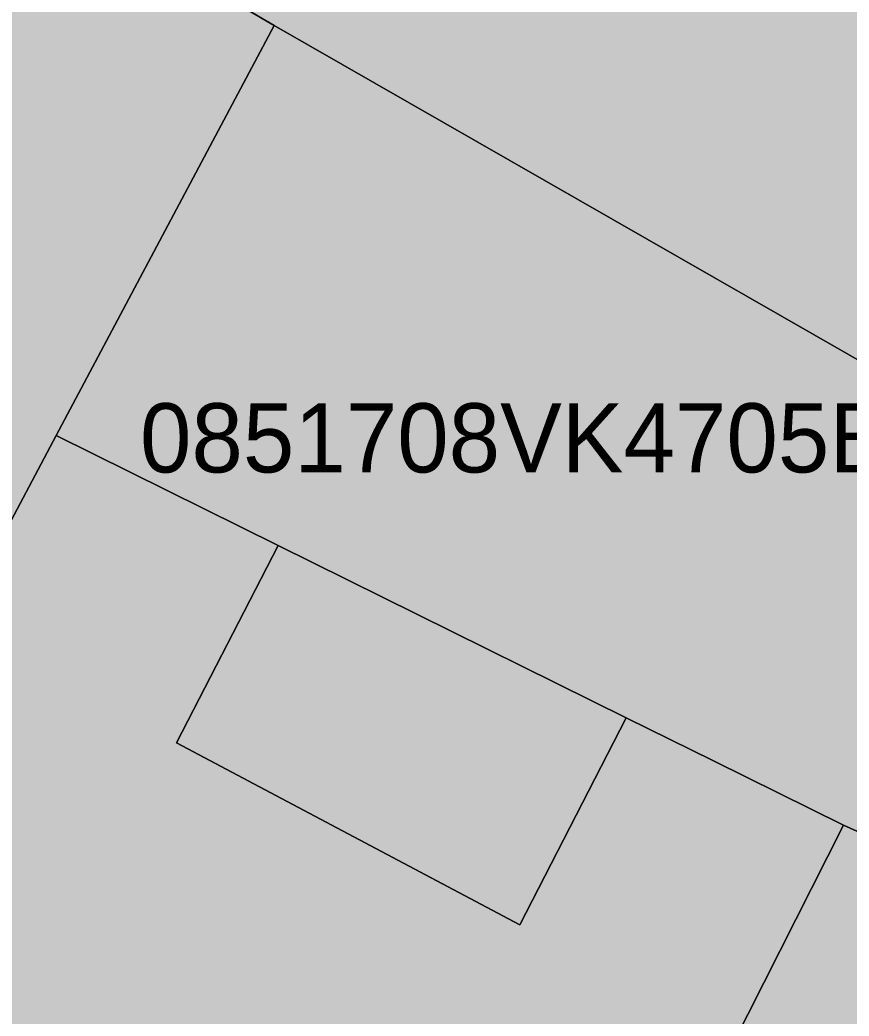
# Model space of a CAD drawing. Header units: metres. Extents: x -6 to 1255, y -2 to 532.
# Drawn here: x 1107.98 to 1119.96, y 408.59 to 422.99 of the extents above; entities that cross this region are included whole.
import ezdxf

# ---------------------------------------------------------------- set-up
doc = ezdxf.new("R2010")
doc.units = ezdxf.units.M
doc.header["$MEASUREMENT"] = 0
for name, color, linetype, lineweight, true_color in [('TPX_BUILDINGS', 7, 'CONTINUOUS', 0, 0x000000), ('TPX_BUILDINGS_HATCH', 7, 'CONTINUOUS', 0, 0xf0f0f0), ('TPX_BUILDINGS_SHADOWS_HATCH', 7, 'CONTINUOUS', 0, 0x000000), ('TPX_BUILDINGS_SHADOWS_OUTLINES', 7, 'CONTINUOUS', 0, 0x000000), ('TPX_CADASTRES', 7, 'CONTINUOUS', 0, 0x646464), ('TPX_CADASTRES_TEXT', 7, 'CONTINUOUS', 0, 0x000000)]:
    doc.layers.add(name, color=color, linetype=linetype, lineweight=lineweight, true_color=true_color)

msp = doc.modelspace()

# ---------------------------------------------------------------- hatches: boundary and pattern name
at = {"layer": 'TPX_BUILDINGS_HATCH'}
for points in [[(1105.73, 430.433), (1104.3, 427.123), (1111.22, 423.163), (1111.65, 422.913), (1120.45, 417.873), (1122.69, 416.583), (1125.52, 423.073), (1123.28, 424.343), (1121.68, 425.253), (1115.75, 428.613), (1114.15, 429.523), (1112.21, 425.373), (1110.46, 426.313), (1112.36, 430.533), (1109.72, 432.023), (1109.027, 432.39), (1108.4, 432.723), (1108.27, 432.793), (1106.94, 429.853), (1105.73, 430.433)], [(1111.65, 422.913), (1108.5, 416.983), (1111.71, 415.393), (1116.74, 412.903), (1118, 412.283), (1119.88, 411.353), (1120.32, 411.153), (1122.69, 416.583), (1120.45, 417.873), (1111.65, 422.913)], [(1108.78, 389.453), (1108.3, 388.503), (1127.26, 380.182), (1132.08, 382.232), (1135.51, 392.062), (1139.24, 402.762), (1139.09, 403.092), (1120.32, 411.153), (1119.88, 411.353), (1117.81, 407.253), (1116.96, 405.583), (1114.76, 401.243), (1110.32, 392.493), (1110.122, 392.102), (1108.78, 389.453)]]:
    msp.add_hatch(color=256, dxfattribs=at).paths.add_polyline_path(points)
h = msp.add_hatch(color=256, dxfattribs=at)
h.paths.add_polyline_path([(1080.566, 405.255), (1078.29, 401.663), (1096.19, 393.813), (1098.11, 397.433), (1098.72, 398.583), (1101.119, 403.093), (1103.72, 407.983), (1105.58, 411.493), (1106.03, 412.333), (1108.5, 416.983), (1111.65, 422.913), (1111.22, 423.163), (1104.3, 427.123), (1097.32, 431.103), (1096.62, 430.323), (1094.34, 427.813), (1092.01, 425.233), (1092.95, 424.733), (1091.86, 423.013), (1090.81, 421.353), (1090.19, 420.393), (1092.76, 419.093), (1089.8, 414.353), (1087.17, 415.623), (1086.33, 414.303), (1084.672, 411.701), (1082.85, 408.843), (1081.81, 407.213), (1080.78, 405.593), (1080.566, 405.255)])
h.paths.add_polyline_path([(1097.78, 422.323), (1099.21, 425.223), (1104.77, 422.333), (1103.37, 419.533), (1097.78, 422.323)], flags=16)
h = msp.add_hatch(color=256, dxfattribs=at)
h.paths.add_polyline_path([(1098.11, 397.433), (1096.19, 393.813), (1108.3, 388.503), (1108.78, 389.453), (1110.122, 392.102), (1110.32, 392.493), (1114.76, 401.243), (1116.96, 405.583), (1117.81, 407.253), (1119.88, 411.353), (1118, 412.283), (1116.74, 412.903), (1115.2, 409.913), (1110.24, 412.543), (1111.71, 415.393), (1108.5, 416.983), (1106.03, 412.333), (1105.58, 411.493), (1103.72, 407.983), (1101.119, 403.093), (1098.72, 398.583), (1098.11, 397.433)])
h.paths.add_polyline_path([(1105.2, 400.333), (1108.02, 405.793), (1110.78, 404.363), (1107.94, 398.903), (1105.2, 400.333)], flags=16)
at = {"layer": 'TPX_BUILDINGS_SHADOWS_HATCH'}
msp.add_hatch(color=256, dxfattribs=at).paths.add_polyline_path([(1111.71, 415.393), (1110.24, 412.543), (1115.2, 409.913), (1116.74, 412.903), (1111.71, 415.393)])

# ---------------------------------------------------------------- linework, layer by layer
at = {"layer": 'TPX_BUILDINGS', "elevation": 0.042}
for points in [[(1105.73, 430.433), (1104.3, 427.123), (1111.22, 423.163), (1111.65, 422.913), (1120.45, 417.873), (1122.69, 416.583), (1125.52, 423.073), (1123.28, 424.343), (1121.68, 425.253), (1115.75, 428.613), (1114.15, 429.523), (1112.21, 425.373), (1110.46, 426.313), (1112.36, 430.533), (1109.72, 432.023), (1109.027, 432.39), (1108.4, 432.723), (1108.27, 432.793), (1106.94, 429.853)], [(1111.65, 422.913), (1108.5, 416.983), (1111.71, 415.393), (1116.74, 412.903), (1118, 412.283), (1119.88, 411.353), (1120.32, 411.153), (1122.69, 416.583), (1120.45, 417.873)], [(1098.11, 397.433), (1096.19, 393.813), (1108.3, 388.503), (1108.78, 389.453), (1110.122, 392.102), (1110.32, 392.493), (1114.76, 401.243), (1116.96, 405.583), (1117.81, 407.253), (1119.88, 411.353), (1118, 412.283), (1116.74, 412.903), (1115.2, 409.913), (1110.24, 412.543), (1111.71, 415.393), (1108.5, 416.983), (1106.03, 412.333), (1105.58, 411.493), (1103.72, 407.983), (1101.119, 403.093), (1098.72, 398.583)], [(1108.78, 389.453), (1108.3, 388.503), (1127.26, 380.182), (1132.08, 382.232), (1135.51, 392.062), (1139.24, 402.762), (1139.09, 403.092), (1120.32, 411.153), (1119.88, 411.353), (1117.81, 407.253), (1116.96, 405.583), (1114.76, 401.243), (1110.32, 392.493), (1110.122, 392.102)]]:
    msp.add_lwpolyline(points, close=True, dxfattribs=at)
msp.add_lwpolyline([(1103.72, 407.983), (1105.58, 411.493), (1106.03, 412.333), (1108.5, 416.983), (1111.65, 422.913), (1111.22, 423.163), (1104.3, 427.123), (1097.32, 431.103), (1096.62, 430.323), (1094.34, 427.813), (1092.01, 425.233), (1092.95, 424.733), (1091.86, 423.013), (1090.81, 421.353), (1090.19, 420.393), (1092.76, 419.093), (1089.8, 414.353), (1087.17, 415.623), (1086.33, 414.303), (1084.672, 411.701), (1082.85, 408.843), (1081.81, 407.213)], dxfattribs=at)
at = {"layer": 'TPX_BUILDINGS_SHADOWS_OUTLINES', "elevation": 0.039}
msp.add_lwpolyline([(1111.71, 415.393), (1110.24, 412.543), (1115.2, 409.913), (1116.74, 412.903)], close=True, dxfattribs=at)
at = {"layer": 'TPX_CADASTRES', "elevation": 0.024}
for points in [[(1105.73, 430.433), (1104.3, 427.123), (1111.22, 423.163), (1111.65, 422.913), (1120.45, 417.873), (1122.69, 416.583), (1125.52, 423.073), (1123.28, 424.343), (1121.68, 425.253), (1115.75, 428.613), (1114.15, 429.523), (1112.36, 430.533), (1109.72, 432.023), (1108.4, 432.723), (1108.27, 432.793), (1106.69, 433.633), (1106.34, 432.853), (1106.69, 432.673)], [(1111.65, 422.913), (1108.5, 416.983), (1111.71, 415.393), (1116.74, 412.903), (1118, 412.283), (1119.88, 411.353), (1120.32, 411.153), (1122.69, 416.583), (1120.45, 417.873)], [(1098.11, 397.433), (1096.19, 393.813), (1108.3, 388.503), (1108.78, 389.453), (1110.32, 392.493), (1114.76, 401.243), (1116.96, 405.583), (1117.81, 407.253), (1119.88, 411.353), (1118, 412.283), (1116.74, 412.903), (1111.71, 415.393), (1108.5, 416.983), (1106.03, 412.333), (1105.58, 411.493), (1103.72, 407.983), (1098.72, 398.583)], [(1108.78, 389.453), (1108.3, 388.503), (1127.26, 380.183), (1132.08, 382.233), (1135.51, 392.063), (1139.24, 402.763), (1139.09, 403.093), (1120.32, 411.153), (1119.88, 411.353), (1117.81, 407.253), (1116.96, 405.583), (1114.76, 401.243), (1110.32, 392.493)]]:
    msp.add_lwpolyline(points, close=True, dxfattribs=at)
msp.add_lwpolyline([(1103.72, 407.983), (1105.58, 411.493), (1106.03, 412.333), (1108.5, 416.983), (1111.65, 422.913), (1111.22, 423.163), (1104.3, 427.123), (1097.32, 431.103), (1096.62, 430.323), (1094.34, 427.813), (1092.01, 425.233), (1092.95, 424.733), (1091.86, 423.013), (1090.81, 421.353), (1090.19, 420.393), (1089.64, 419.523), (1088.37, 417.513), (1087.38, 415.953), (1086.33, 414.303), (1082.85, 408.843), (1081.81, 407.213)], dxfattribs=at)

# ---------------------------------------------------------------- texts
at = {"layer": 'TPX_CADASTRES_TEXT'}
msp.add_text('0851708VK4705B', height=1, dxfattribs=at).set_placement((1109.711, 416.451, 0.024))

doc.saveas('drawing.dxf')
